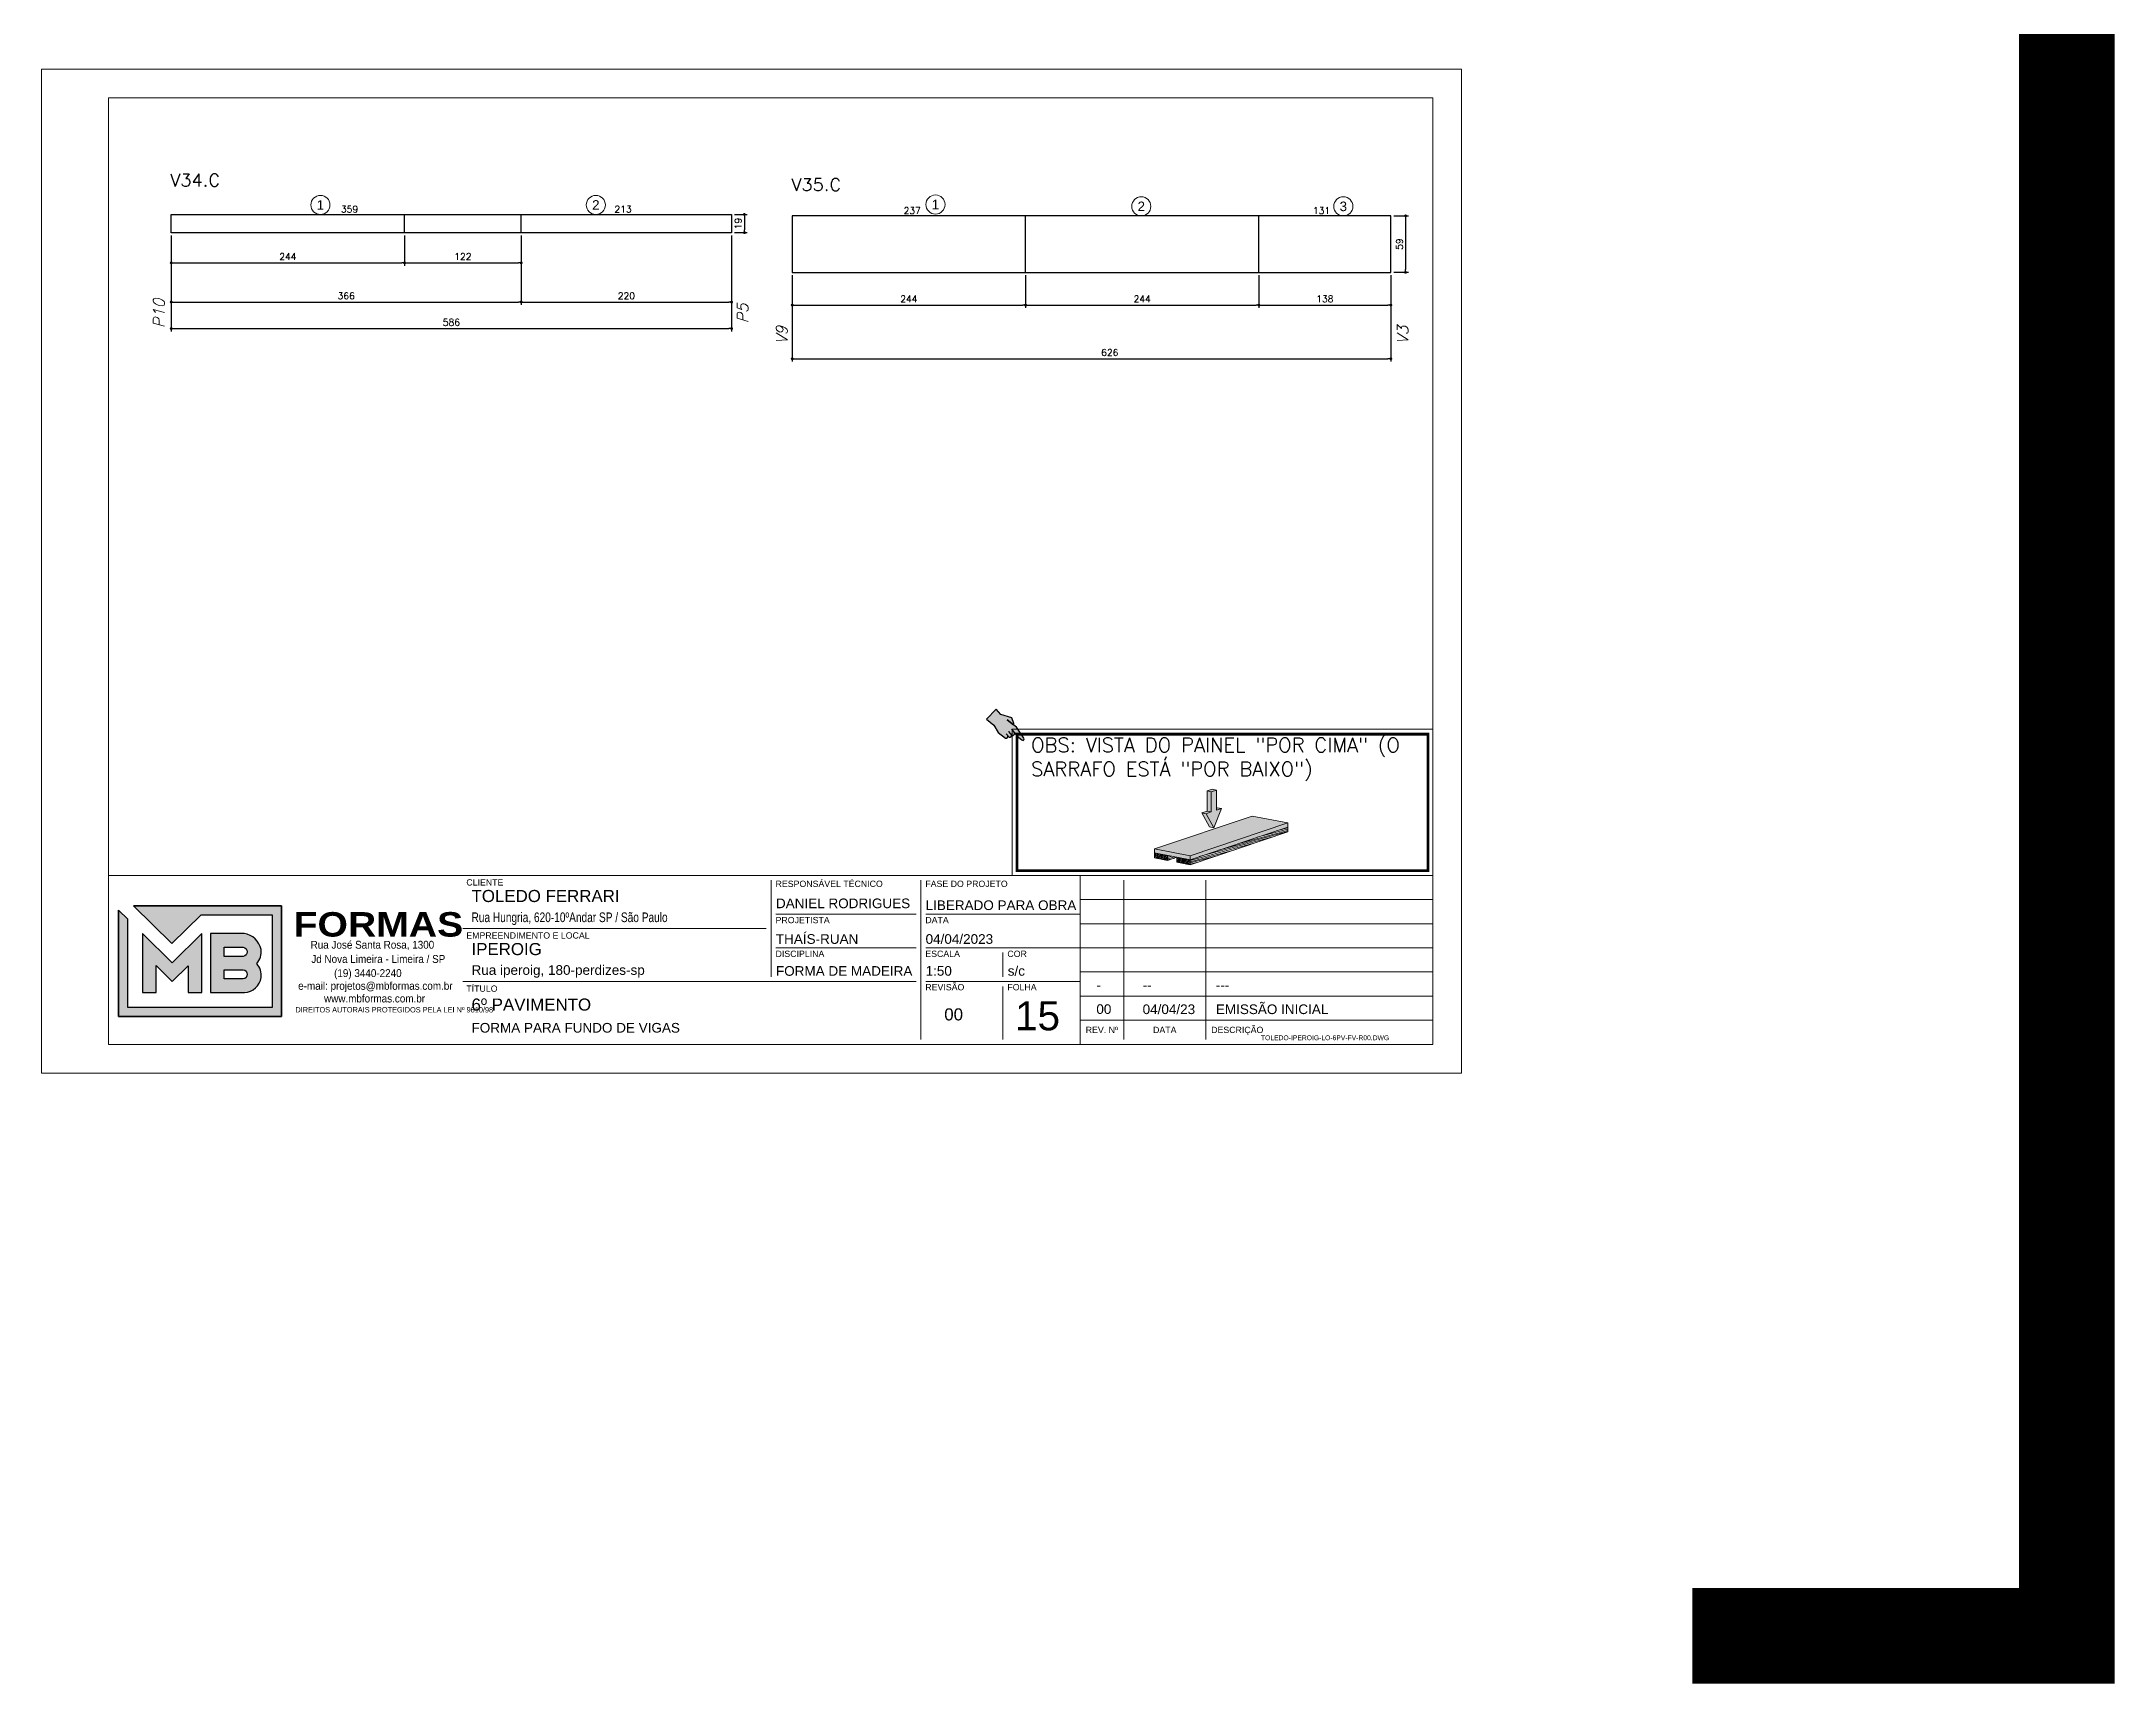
# Model space of a CAD drawing. Extents: x -20676 to 4767, y -817 to 14640.
# Drawn here: x -15921 to -13753, y 4594 to 6311 of the extents above; entities that cross this region are included whole.
import ezdxf
from ezdxf.enums import TextEntityAlignment as Align
from ezdxf.lldxf.tags import DXFTag

# ---------------------------------------------------------------- set-up
doc = ezdxf.new("R2010")
doc.units = 0
doc.header["$PDMODE"] = 2
doc.header["$PDSIZE"] = 10
doc.linetypes.add('CABLIN', pattern=[0.35, 0.25, -0.1])
doc.layers.get('0').update_dxf_attribs({"lineweight": 13})
doc.layers.get('Defpoints').update_dxf_attribs({"lineweight": 13})
for name, color, linetype, lineweight in [('contorno de painel', 7, 'Continuous', 13), ('cotas', 4, 'Continuous', 13), ('FOLHA MB', 7, 'Continuous', 13), ('HACHURACONCRETO', 7, 'Continuous', 13), ('Romaneio', 1, 'Continuous', 13), ('texto de viga', 7, 'Continuous', 13)]:
    doc.layers.add(name, color=color, linetype=linetype, lineweight=lineweight)
for name, color, linetype in [('Cota Sarrafo', 180, 'Continuous'), ('MB_LOGO', 254, 'Continuous'), ('Painéis', 200, 'Continuous'), ('REGUA-80', 111, 'Continuous'), ('TEXTO_GERAL', 7, 'Continuous'), ('va165-sec', 5, 'DASHED')]:
    doc.layers.add(name, color=color, linetype=linetype)
doc.styles.add('ARIAL', font='arial.ttf', dxfattribs={"oblique": 15, "height": 25})
doc.styles.add('MB_C01', font='arial.ttf', dxfattribs={"height": 1.3})
doc.styles.add('MB_C02', font='arial.ttf', dxfattribs={"height": 2})
doc.styles.add('MB_C03', font='arial.ttf', dxfattribs={"height": 2.5})
doc.styles.add('MB_C04', font='arial.ttf', dxfattribs={"height": 6})
doc.styles.add('MB_LOGO', font='ariblk.ttf', dxfattribs={"height": 75})
doc.styles.add('MB_TEXT', font='ARIALN.TTF', dxfattribs={"height": 10})
doc.styles.add('REGUA-120', font='ROMANS.shx', dxfattribs={"height": 15})
doc.styles.add('ROMANS', font='romans.shx')
tags = doc.linetypes.add('DASHED', pattern=[0.75, 0.5, -0.25]).pattern_tags.tags
tags[6:7] = [DXFTag(74, 4), DXFTag(75, 0), DXFTag(340, '0'), DXFTag(46, 1.0), DXFTag(50, 0.0), DXFTag(44, 0.0), DXFTag(45, 0.0)]
tags[4:5] = [DXFTag(74, 4), DXFTag(75, 0), DXFTag(340, '0'), DXFTag(46, 1.0), DXFTag(50, 0.0), DXFTag(44, 0.0), DXFTag(45, 0.0)]
doc.dimstyles.new('PAINEL', dxfattribs={"dimtxt": 7, "dimasz": 3, "dimexe": 3, "dimexo": 3, "dimgap": 3, "dimtad": 1, "dimdec": 1, "dimzin": 12, "dimdsep": 46, "dimtxsty": 'ROMANS', "dimblk": 'DOT', "dimcen": 0, "dimclrd": 4, "dimclre": 4, "dimclrt": 240, "dimadec": 1, "dimazin": 3, "dimtfac": 1, "dimtdec": 1, "dimtmove": 0, "dimatfit": 3, "dimfxl": 0, "dimtolj": 1, "dimtzin": 12, "dimarcsym": 0})
doc.dimstyles.new('projeto2', dxfattribs={"dimtxt": 7, "dimasz": 5, "dimexe": 1.25, "dimexo": 2.5, "dimgap": 2, "dimtad": 1, "dimdec": 1, "dimdsep": 46, "dimtxsty": 'ROMANS', "dimblk": 'OBLIQUE', "dimcen": 10, "dimdle": 1, "dimse1": 1, "dimse2": 1, "dimsd1": 1, "dimsd2": 1, "dimclrd": 256, "dimclre": 256, "dimclrt": 3, "dimadec": 0, "dimazin": 0, "dimtfac": 1, "dimtdec": 1, "dimtmove": 0, "dimatfit": 3, "dimldrblk": 'OBLIQUE', "dimfxl": 0, "dimlwd": -1, "dimlwe": -1, "dimarcsym": 0})

# ---------------------------------------------------------------- blocks, each defined once
blk = doc.blocks.new('LOGO2')
at = {"layer": 'MB_LOGO', "linetype": 'Continuous'}
h = blk.add_hatch(color=256, dxfattribs=at)
h.dxf.hatch_style = 1
h.set_gradient(color1=(242, 132, 69), color2=(247, 180, 141), rotation=90, tint=1)
h.paths.add_polyline_path([(7.48, 9.64), (10.45, 12.57), (17.71, 12.57), (17.71, 3.12), (2.97, 3.12), (2.97, 12.14), (2.04, 13.06), (2.04, 2.19), (18.64, 2.19), (18.64, 13.5), (3.56, 13.5)])
h = blk.add_hatch(color=256, dxfattribs=at)
h.dxf.hatch_style = 1
h.set_gradient(color1=(242, 132, 69), color2=(247, 180, 141), rotation=90, tint=1)
h.paths.add_polyline_path([(10.52, 4.64), (10.52, 10.66), (7.5, 7.68), (4.47, 10.66), (4.47, 4.64), (5.86, 4.64), (5.86, 7.4), (7.51, 5.78), (9.13, 7.37), (9.13, 4.64)])
h = blk.add_hatch(color=256, dxfattribs=at)
h.dxf.hatch_style = 1
h.set_gradient(color1=(242, 132, 69), color2=(247, 180, 141), rotation=90, tint=1)
h.paths.add_polyline_path([(11.42, 10.66), (11.42, 4.64), (14.89, 4.64, 0.350532), (16.57, 6.18, 0.219217), (16.12, 7.6, 0.21502), (16.57, 9.03, 0.319901), (14.85, 10.66)])
h.paths.add_polyline_path([(14.75, 8.33), (12.82, 8.33), (12.82, 9.26), (14.63, 9.26, -1)], flags=16)
h.paths.add_polyline_path([(14.75, 6.04), (12.82, 6.04), (12.82, 6.97), (14.63, 6.97, -1)], flags=16)
blk.add_lwpolyline([(3.56, 13.5), (18.64, 13.5), (18.64, 2.19), (2.04, 2.19), (2.04, 13.06)], dxfattribs=at)
at = {"layer": 'MB_LOGO', "color": 31, "linetype": 'Continuous', "true_color": 0xf7b48d}
for points in [[(10.45, 12.57), (17.71, 12.57), (17.71, 3.12), (2.97, 3.12), (2.97, 12.14), (2.04, 13.06), (2.04, 2.19), (18.64, 2.19), (18.64, 13.5), (3.56, 13.5), (7.48, 9.64)], [(4.47, 10.66), (4.47, 4.64), (5.86, 4.64), (5.86, 7.4), (7.51, 5.78), (9.13, 7.37), (9.13, 4.64), (10.52, 4.64), (10.52, 10.66), (7.5, 7.68)]]:
    blk.add_lwpolyline(points, close=True, dxfattribs=at)
for points in [[(16.57, 9.03, 0.319901), (14.85, 10.66), (11.42, 10.66), (11.42, 4.64), (14.89, 4.64, 0.350532), (16.57, 6.18, 0.219217), (16.12, 7.6, 0.21502)], [(12.82, 9.26), (14.75, 9.26, -0.880235), (14.75, 8.33), (12.82, 8.33)], [(12.82, 6.97), (14.75, 6.97, -0.880235), (14.75, 6.04), (12.82, 6.04)]]:
    blk.add_lwpolyline(points, format="xyb", close=True, dxfattribs=at)
at = {"layer": 'MB_LOGO', "color": 0, "linetype": 'Continuous', "style": 'MB_LOGO'}
blk.add_text('FORMAS', height=2.496, dxfattribs=at).set_placement((19.88, 10.35))
at = {"layer": 'MB_LOGO', "color": 0, "style": 'MB_TEXT', "width": 1.1}
for s, p in [('Rua José Santa Rosa, 1300', (21.62, 9.12)), ('Jd Nova Limeira - Limeira / SP', (21.69, 7.67)), ('(19) 3440-2240', (24.01, 6.23)), ('e-mail: projetos@mbformas.com.br', (20.35, 4.93)), ('www.mbformas.com.br', (22.99, 3.64))]:
    blk.add_text(s, height=0.7993, dxfattribs=at).set_placement(p)
at = {"layer": 'MB_LOGO', "color": 252, "style": 'MB_TEXT'}
blk.add_text('DIREITOS AUTORAIS PROTEGIDOS PELA LEI Nº 9610/98', height=0.546, dxfattribs=at).set_placement((20.07, 2.62))
blk = doc.blocks.new('A$Ceb89ac90')
at = {"color": 1}
for p, q in [((1086.3, 356.7), (70, 356.7)), ((763, 351.7), (763, 250.7)), ((919.6, 351.7), (919.6, 185)), ((1086.3, 356.7), (1086.3, 179.9)), ((1455, 356.7), (1086.3, 356.7)), ((1131.8, 185), (1131.8, 351.7)), ((1217.6, 351.7), (1217.6, 185)), ((1455, 331.5), (1086.3, 331.5)), ((914.6, 316.3), (768.1, 316.3)), ((1086.3, 316.3), (924.7, 316.3)), ((1455, 306.2), (1086.3, 306.2)), ((758, 301.2), (440.7, 301.2)), ((914.6, 281), (768.1, 281)), ((1086.3, 281), (924.7, 281)), ((1005.5, 275.9), (1005.5, 250.7)), ((1455, 281), (1086.3, 281)), ((914.6, 245.6), (440.7, 245.6)), ((1086.3, 245.6), (924.7, 245.6)), ((1005.5, 240.6), (1005.5, 185)), ((1455, 255.7), (1086.3, 255.7)), ((1455, 230.4), (1086.3, 230.4)), ((1455, 205.2), (1086.3, 205.2))]:
    blk.add_line(p, q, dxfattribs=at)
for points in [[(0, 1199.9), (0, 149.9), (1485, 149.9), (1485, 1199.9)], [(70, 1169.9), (70, 179.9), (1455, 179.9), (1455, 1169.9)]]:
    blk.add_lwpolyline(points, close=True, dxfattribs=at)
at = {"xscale": 10.25810868844649, "yscale": 10.25810868844649, "zscale": 10.25810868844649}
blk.add_blockref('LOGO2', (59.7, 186.5), dxfattribs=at)
at = {"color": 6, "style": 'MB_C01'}
for s, height, p in [('CLIENTE', 6.57, (444.3, 346.1)), ('RESPONSÁVEL TÉCNICO', 6.566, (767.7, 344.6)), ('FASE DO PROJETO', 6.566, (924.3, 344.6)), ('PROJETISTA', 6.57, (767.7, 306.7)), ('DATA', 6.57, (924.3, 306.7)), ('EMPREENDIMENTO E LOCAL', 6.566, (444.3, 290.6)), ('DISCIPLINA', 6.57, (767.7, 271.4)), ('ESCALA', 6.57, (924.3, 271.4)), ('COR', 6.57, (1010.1, 271.4)), ('TÍTULO', 6.57, (444.3, 235)), ('REVISÃO', 6.57, (924.3, 236.5)), ('FOLHA', 6.57, (1010.1, 236.5))]:
    blk.add_text(s, height=height, dxfattribs=at).set_placement(p)
at = {"color": 5, "style": 'MB_C02'}
for s, p in [('DANIEL RODRIGUES', (768.1, 322.4)), ('FORMA DE MADEIRA', (768.1, 251.7))]:
    blk.add_text(s, height=10.102, dxfattribs=at).set_placement(p)
at = {"color": 6, "style": 'MB_C01'}
for s, p in [('REV. Nº', (1109, 195.1)), ('DATA', (1174.7, 195.1)), ('DESCRIÇÃO', (1250.5, 195.1))]:
    blk.add_text(s, height=6.57, dxfattribs=at).set_placement(p, align=Align.MIDDLE_CENTER)
at = {"insert": (1275.3, 189.4), "char_height": 5.051, "width": 210.818, "attachment_point": 1, "style": 'MB_C04'}
blk.add_mtext('TOLEDO-IPEROIG-LO-6PV-FV-R00.DWG', dxfattribs=at)
at = {"color": 5}
for tag, p, height, style in [('REV_05', (1103.1, 338.1), 10.1, 'MB_C02'), ('DATA_REV_05', (1151.5, 337.9), 10.1, 'MB_C02'), ('INFO_REV_05', (1228.1, 337.9), 10.1, 'MB_C02'), ('CLIENTE', (449.7, 328.8), 12.6, 'MB_C03'), ('FASE', (924.6, 320.5), 10.1, 'MB_C02'), ('REV_04', (1103.1, 312.8), 10.1, 'MB_C02'), ('DATA_REV_04', (1151.5, 312.7), 10.1, 'MB_C02'), ('INFO_REV_04', (1228.1, 312.7), 10.1, 'MB_C02'), ('OBRA', (449.7, 273.3), 12.6, 'MB_C03'), ('PROJETISTA', (768, 285.1), 10.1, 'MB_C02'), ('DATA', (924.6, 285.1), 10.1, 'MB_C02'), ('REV_03', (1103.1, 287.6), 10.1, 'MB_C02'), ('DATA_REV_03', (1151.5, 287.4), 10.1, 'MB_C02'), ('INFO_REV_03', (1228.1, 287.4), 10.1, 'MB_C02'), ('ESC', (924.6, 251.8), 10.1, 'MB_C02'), ('COR', (1010.5, 251.8), 10.1, 'MB_C02'), ('REV_02', (1103.1, 262.3), 10.1, 'MB_C02'), ('DATA_REV_02', (1151.5, 262.1), 10.1, 'MB_C02'), ('INFO_REV_02', (1228.1, 262.1), 10.1, 'MB_C02'), ('REV_01', (1103.1, 237.1), 10.1, 'MB_C02'), ('DATA_REV_01', (1151.5, 236.9), 10.1, 'MB_C02'), ('INFO_REV_01', (1228.1, 236.9), 10.1, 'MB_C02'), ('PAVIMENTO', (449.7, 215.3), 12.6, 'MB_C03'), ('REV', (944.1, 205), 12.6, 'MB_C03'), ('FL', (1018.1, 194.7), 30.3, 'MB_C04'), ('REV_00', (1103.1, 211.8), 10.1, 'MB_C02'), ('DATA_REV_00', (1151.5, 211.6), 10.1, 'MB_C02'), ('EMISSÃO_INICIAL', (1228.1, 211.6), 10.1, 'MB_C02')]:
    blk.add_attdef(tag, p, '', height=height, dxfattribs=dict(at, style=style))
at = {"color": 6, "style": 'MB_C02'}
for tag, p in [('ENDEREÇO_CLIENTE', (449.7, 307.8)), ('ENDEREÇO_OBRA', (449.7, 252.7)), ('TIPO_DE_PROJETO', (449.7, 192.3))]:
    blk.add_attdef(tag, p, '', height=10.1, dxfattribs=at)
blk = doc.blocks.new('INDICADOR')
at = {"layer": 'va165-sec', "ltscale": 100}
blk.add_hatch(color=61, dxfattribs=at).paths.add_polyline_path([(-59.7, -24.5), (-37.5, -24.3), (-35.4, -22.8), (-34.7, -18.5), (-36.9, -15.9), (-32.1, -16.5), (-29.9, -15.1), (-29.3, -11.2), (-31.5, -8.9), (-29.5, -9.3), (-27.5, -7.7), (-26.6, -3.4), (-28.9, -0.4), (-18.5, -2.8), (-3.7, -3.1), (-0.7, -1.9), (0, 0), (-1.3, 2.8), (-2.9, 3.5), (-33.7, 13.2), (-42.6, 13.1), (-44, 16), (-56.7, 23.9), (-82.1, 13.8), (-99.5, 16.7), (-102.1, -17), (-79.1, -17.5)])
at = {"layer": 'REGUA-80', "color": 1}
blk.add_lwpolyline([(-102.1, -17), (-79.1, -17.5), (-59.7, -24.5), (-37.5, -24.3), (-35.4, -22.8), (-34.7, -18.5), (-36.9, -15.9), (-43.1, -15.1), (-32.1, -16.5), (-29.9, -15.1), (-29.3, -11.2), (-31.5, -8.9), (-41.5, -7), (-29.5, -9.3), (-27.5, -7.7), (-26.6, -3.4), (-28.9, -0.4), (-39.8, 2.2), (-18.5, -2.8), (-3.7, -3.1), (-0.7, -1.9), (0, 0), (-1.3, 2.8), (-2.9, 3.5), (-33.7, 13.2), (-42.6, 13.1), (-61.9, 12.9), (-42.6, 13.1), (-44, 16), (-56.7, 23.9), (-82.1, 13.8), (-99.5, 16.7), (-102.1, -17)], dxfattribs=at)
blk = doc.blocks.new('DEDADA')
at = {"linetype": 'Continuous', "ltscale": 100, "xscale": 0.5000000000004939, "yscale": 0.5000000000004939, "zscale": 0.5000000000004939, "rotation": 321.5463332659798}
blk.add_blockref('INDICADOR', (63.1, 17), dxfattribs=at)
blk = doc.blocks.new('FDSFSDFSDF')
at = {"layer": 'HACHURACONCRETO'}
h = blk.add_hatch(color=1, dxfattribs=at)
h.dxf.hatch_style = 1
h.paths.add_polyline_path([(-20956.4, 7327.5), (-20960.7, 7328.3), (-20960.7, 7307.2), (-20956.4, 7306.3)], flags=17)
h.paths.add_polyline_path([(-20951, 7329.3), (-20956.4, 7327.5), (-20956.4, 7306.3), (-20961.8, 7304.5), (-20953.7, 7289.8), (-20945.6, 7310), (-20951, 7308.2)])
h.paths.add_polyline_path([(-20961.8, 7304.5), (-20966.1, 7305.3), (-20958, 7290.7), (-20953.7, 7289.8)])
h.paths.add_polyline_path([(-20956.4, 7306.3), (-20960.7, 7307.2), (-20966.1, 7305.3), (-20961.8, 7304.5)])
h.paths.add_polyline_path([(-20945.6, 7310), (-20949.9, 7310.8), (-20951, 7310.4), (-20951, 7308.2)], flags=17)
h.paths.add_polyline_path([(-20951, 7329.3), (-20955.3, 7330.1), (-20960.7, 7328.3), (-20956.4, 7327.5)])
h = blk.add_hatch(color=253, dxfattribs=at)
h.dxf.hatch_style = 1
h.paths.add_polyline_path([(-20876.3, 7294.9), (-20913.5, 7302), (-21015.7, 7267.8), (-20978.5, 7260.6)])
h.paths.add_polyline_path([(-21015.7, 7267.8), (-21015.7, 7263.5), (-20978.5, 7256.4), (-20978.5, 7260.6)])
h.paths.add_polyline_path([(-20876.3, 7290.6), (-20876.3, 7294.9), (-20978.5, 7260.6), (-20978.5, 7256.4)])
h = blk.add_hatch(dxfattribs=at)
h.set_pattern_fill('ANSI31', color=252, scale=0.409149, angle=150)
h.set_pattern_definition([(195, (7609.989, -2957.4306), (0.336218163, -1.254783266), [])])
h.paths.add_polyline_path([(-20992.2, 7258.9), (-20992.2, 7259), (-21002, 7260.9), (-21002, 7255.6)])
h.paths.add_polyline_path([(-20876.3, 7285.4), (-20876.3, 7290.6), (-20978.5, 7256.4), (-20978.5, 7251.1)])
h = blk.add_hatch(dxfattribs=at)
h.set_pattern_fill('ANSI31', color=252, scale=0.409149)
h.set_pattern_definition([(45, (7609.989, -2957.4306), (-0.918565103, 0.918565103), [])])
h.paths.add_polyline_path([(-21002, 7260.9), (-21015.7, 7263.5), (-21015.7, 7258.3), (-21002, 7255.6)])
h.paths.add_polyline_path([(-20978.5, 7256.4), (-20992.2, 7259), (-20992.2, 7253.8), (-20978.5, 7251.1)])
at = {"color": 0, "linetype": 'Continuous', "lineweight": 0, "extrusion": (5.55112e-17, 0.967349, 0.253449)}
for p, q in [((-20960.7, 7328.3), (-20955.3, 7330.1)), ((-20956.4, 7327.5), (-20960.7, 7328.3)), ((-20960.7, 7307.2), (-20960.7, 7328.3)), ((-20951, 7329.3), (-20956.4, 7327.5)), ((-20951, 7329.3), (-20955.3, 7330.1)), ((-20951, 7308.2), (-20951, 7329.3)), ((-20966.1, 7305.3), (-20960.7, 7307.2)), ((-20956.4, 7306.3), (-20961.8, 7304.5)), ((-20956.4, 7306.3), (-20960.7, 7307.2)), ((-20956.4, 7327.5), (-20956.4, 7306.3)), ((-20953.7, 7289.8), (-20945.6, 7310)), ((-20951, 7310.4), (-20949.9, 7310.8)), ((-20945.6, 7310), (-20951, 7308.2)), ((-20945.6, 7310), (-20949.9, 7310.8)), ((-20913.5, 7302), (-21015.7, 7267.8)), ((-20978.5, 7260.6), (-20876.3, 7294.9)), ((-20876.3, 7290.6), (-20978.5, 7256.4)), ((-20876.3, 7290.6), (-20978.5, 7256.4)), ((-20876.3, 7285.4), (-20978.5, 7251.1)), ((-20961.8, 7304.5), (-20966.1, 7305.3)), ((-20958, 7290.7), (-20966.1, 7305.3)), ((-20961.8, 7304.5), (-20953.7, 7289.8)), ((-20953.7, 7289.8), (-20958, 7290.7)), ((-20876.3, 7294.9), (-20913.5, 7302)), ((-20876.3, 7290.6), (-20876.3, 7294.9)), ((-20876.3, 7290.6), (-20876.3, 7285.4)), ((-21015.7, 7267.8), (-20978.5, 7260.6)), ((-21015.7, 7263.5), (-21015.7, 7267.8)), ((-21015.7, 7263.5), (-21015.7, 7258.3)), ((-21015.7, 7263.5), (-21002, 7260.9)), ((-20978.5, 7256.4), (-21015.7, 7263.5)), ((-21002, 7255.6), (-21015.7, 7258.3)), ((-21002, 7260.9), (-21002, 7255.6)), ((-20992.2, 7258.9), (-21002, 7255.6)), ((-20978.5, 7256.4), (-20992.2, 7259)), ((-20992.2, 7259), (-20992.2, 7253.8)), ((-20978.5, 7251.1), (-20992.2, 7253.8)), ((-20978.5, 7256.4), (-20978.5, 7260.6)), ((-20978.5, 7256.4), (-20978.5, 7251.1))]:
    blk.add_line(p, q, dxfattribs=at)
blk.add_lwpolyline([(-21164.5, 7392.8), (-20724.6, 7392.8), (-20724.6, 7240), (-21164.5, 7240)], close=True)
at = {"const_width": 3}
blk.add_lwpolyline([(-21159.5, 7387.8), (-20729.6, 7387.8), (-20729.6, 7245), (-21159.5, 7245)], close=True, dxfattribs=at)
at = {"lineweight": 5, "xscale": 0.8622490710097133, "yscale": 0.8622490710097133, "zscale": 0.2874163570032379}
blk.add_blockref('DEDADA', (-21206.7, 7367), dxfattribs=at)
at = {"layer": 'contorno de painel', "linetype": 'CABLIN', "insert": (-21144.8, 7383.9), "char_height": 15, "attachment_point": 1, "style": 'ROMANS'}
blk.add_mtext_dynamic_manual_height_columns('OBS: VISTA DO PAINEL "POR CIMA" (O SARRAFO ESTÁ "POR BAIXO")', width=429.807, gutter_width=45, heights=[0], dxfattribs=at)
blk = doc.blocks.new('_Dot')
at = {"color": 0, "linetype": 'ByBlock', "lineweight": -2}
blk.add_line((-0.5, 0), (-1, 0), dxfattribs=at)
at = {"color": 0, "linetype": 'ByBlock', "const_width": 0.5}
blk.add_lwpolyline([(-0.25, 0, 1), (0.25, 0, 1)], format="xyb", close=True, dxfattribs=at)
blk = doc.blocks.new('*D966')
at = {"layer": 'cotas', "color": 4, "lineweight": -2, "transparency": 16777216}
for p, q in [((-15785.7, 6108.2), (-15785.7, 6007.9)), ((-15199.7, 6108.2), (-15199.7, 6007.9)), ((-15782.7, 6010.9), (-15202.7, 6010.9))]:
    blk.add_line(p, q, dxfattribs=at)
at = {"layer": 'Defpoints', "color": 0, "transparency": 16777216}
for p in [(-15785.7, 6111.2), (-15199.7, 6111.2), (-15199.7, 6010.9)]:
    blk.add_point(p, dxfattribs=at)
at = {"layer": 'cotas', "color": 4, "lineweight": -2, "transparency": 16777216, "xscale": 3, "yscale": 3, "zscale": 3, "rotation": 180}
blk.add_blockref('_Dot', (-15785.7, 6010.9), dxfattribs=at)
at = {"layer": 'cotas', "color": 4, "lineweight": -2, "transparency": 16777216, "xscale": 3, "yscale": 3, "zscale": 3}
blk.add_blockref('_Dot', (-15199.7, 6010.9), dxfattribs=at)
at = {"layer": 'cotas', "color": 240, "transparency": 16777216, "insert": (-15492.7, 6017.4), "char_height": 7, "attachment_point": 5, "style": 'ROMANS'}
blk.add_mtext('\\A1;586', dxfattribs=at)
blk = doc.blocks.new('*D967')
at = {"layer": 'cotas', "color": 4, "lineweight": -2, "transparency": 16777216}
for p, q in [((-15196.7, 6130.2), (-15183.3, 6130.2)), ((-15186.3, 6127.2), (-15186.3, 6114.2)), ((-15196.7, 6111.2), (-15183.3, 6111.2))]:
    blk.add_line(p, q, dxfattribs=at)
at = {"layer": 'Defpoints', "color": 0, "transparency": 16777216}
for p in [(-15199.7, 6130.2), (-15199.7, 6111.2), (-15186.3, 6111.2)]:
    blk.add_point(p, dxfattribs=at)
at = {"layer": 'cotas', "color": 4, "lineweight": -2, "transparency": 16777216, "xscale": 3, "yscale": 3, "zscale": 3}
for p, rotation in [((-15186.3, 6130.2), 90), ((-15186.3, 6111.2), 270)]:
    blk.add_blockref('_Dot', p, dxfattribs=dict(at, rotation=rotation))
at = {"layer": 'cotas', "color": 240, "transparency": 16777216, "insert": (-15192.8, 6120.7), "char_height": 7, "attachment_point": 5, "rotation": 90, "style": 'ROMANS'}
blk.add_mtext('\\A1;19', dxfattribs=at)
blk = doc.blocks.new('*D968')
at = {"layer": 'cotas', "color": 4, "lineweight": -2, "transparency": 16777216}
for p, q in [((-15785.7, 6108.2), (-15785.7, 6076.6)), ((-15541.7, 6108.2), (-15541.7, 6076.6)), ((-15782.7, 6079.6), (-15544.7, 6079.6))]:
    blk.add_line(p, q, dxfattribs=at)
at = {"layer": 'Defpoints', "color": 0, "transparency": 16777216}
for p in [(-15785.7, 6111.2), (-15541.7, 6111.2), (-15541.7, 6079.6)]:
    blk.add_point(p, dxfattribs=at)
at = {"layer": 'cotas', "color": 4, "lineweight": -2, "transparency": 16777216, "xscale": 3, "yscale": 3, "zscale": 3, "rotation": 180}
blk.add_blockref('_Dot', (-15785.7, 6079.6), dxfattribs=at)
at = {"layer": 'cotas', "color": 4, "lineweight": -2, "transparency": 16777216, "xscale": 3, "yscale": 3, "zscale": 3}
blk.add_blockref('_Dot', (-15541.7, 6079.6), dxfattribs=at)
at = {"layer": 'cotas', "color": 240, "transparency": 16777216, "insert": (-15663.7, 6086.1), "char_height": 7, "attachment_point": 5, "style": 'ROMANS'}
blk.add_mtext('\\A1;244', dxfattribs=at)
blk = doc.blocks.new('*D969')
at = {"layer": 'cotas', "color": 4, "lineweight": -2, "transparency": 16777216}
for p, q in [((-15541.7, 6108.2), (-15541.7, 6076.6)), ((-15419.7, 6108.2), (-15419.7, 6076.6)), ((-15538.7, 6079.6), (-15422.7, 6079.6))]:
    blk.add_line(p, q, dxfattribs=at)
at = {"layer": 'Defpoints', "color": 0, "transparency": 16777216}
for p in [(-15541.7, 6111.2), (-15419.7, 6111.2), (-15419.7, 6079.6)]:
    blk.add_point(p, dxfattribs=at)
at = {"layer": 'cotas', "color": 4, "lineweight": -2, "transparency": 16777216, "xscale": 3, "yscale": 3, "zscale": 3, "rotation": 180}
blk.add_blockref('_Dot', (-15541.7, 6079.6), dxfattribs=at)
at = {"layer": 'cotas', "color": 4, "lineweight": -2, "transparency": 16777216, "xscale": 3, "yscale": 3, "zscale": 3}
blk.add_blockref('_Dot', (-15419.7, 6079.6), dxfattribs=at)
at = {"layer": 'cotas', "color": 240, "transparency": 16777216, "insert": (-15480.7, 6086.1), "char_height": 7, "attachment_point": 5, "style": 'ROMANS'}
blk.add_mtext('\\A1;122', dxfattribs=at)
blk = doc.blocks.new('*D970')
at = {"layer": 'cotas', "color": 4, "lineweight": -2, "transparency": 16777216}
for p, q in [((-15419.7, 6108.2), (-15419.7, 6035.6)), ((-15199.7, 6108.2), (-15199.7, 6035.6)), ((-15416.7, 6038.6), (-15202.7, 6038.6))]:
    blk.add_line(p, q, dxfattribs=at)
at = {"layer": 'Defpoints', "color": 0, "transparency": 16777216}
for p in [(-15419.7, 6111.2), (-15199.7, 6111.2), (-15199.7, 6038.6)]:
    blk.add_point(p, dxfattribs=at)
at = {"layer": 'cotas', "color": 4, "lineweight": -2, "transparency": 16777216, "xscale": 3, "yscale": 3, "zscale": 3, "rotation": 180}
blk.add_blockref('_Dot', (-15419.7, 6038.6), dxfattribs=at)
at = {"layer": 'cotas', "color": 4, "lineweight": -2, "transparency": 16777216, "xscale": 3, "yscale": 3, "zscale": 3}
blk.add_blockref('_Dot', (-15199.7, 6038.6), dxfattribs=at)
at = {"layer": 'cotas', "color": 240, "transparency": 16777216, "insert": (-15309.7, 6045.1), "char_height": 7, "attachment_point": 5, "style": 'ROMANS'}
blk.add_mtext('\\A1;220', dxfattribs=at)
blk = doc.blocks.new('*D971')
at = {"layer": 'cotas', "color": 4, "lineweight": -2, "transparency": 16777216}
for p, q in [((-15785.7, 6108.2), (-15785.7, 6035.6)), ((-15419.7, 6108.2), (-15419.7, 6035.6)), ((-15782.7, 6038.6), (-15422.7, 6038.6))]:
    blk.add_line(p, q, dxfattribs=at)
at = {"layer": 'Defpoints', "color": 0, "transparency": 16777216}
for p in [(-15785.7, 6111.2), (-15419.7, 6111.2), (-15419.7, 6038.6)]:
    blk.add_point(p, dxfattribs=at)
at = {"layer": 'cotas', "color": 4, "lineweight": -2, "transparency": 16777216, "xscale": 3, "yscale": 3, "zscale": 3, "rotation": 180}
blk.add_blockref('_Dot', (-15785.7, 6038.6), dxfattribs=at)
at = {"layer": 'cotas', "color": 4, "lineweight": -2, "transparency": 16777216, "xscale": 3, "yscale": 3, "zscale": 3}
blk.add_blockref('_Dot', (-15419.7, 6038.6), dxfattribs=at)
at = {"layer": 'cotas', "color": 240, "transparency": 16777216, "insert": (-15602.7, 6045.1), "char_height": 7, "attachment_point": 5, "style": 'ROMANS'}
blk.add_mtext('\\A1;366', dxfattribs=at)
blk = doc.blocks.new('*D972')
at = {"layer": 'Defpoints', "color": 0, "transparency": 16777216}
for p in [(-15778.7, 6130.2), (-15419.7, 6130.2), (-15419.7, 6130.2)]:
    blk.add_point(p, dxfattribs=at)
at = {"layer": 'Cota Sarrafo', "color": 3, "transparency": 16777216, "insert": (-15599.2, 6135.7), "char_height": 7, "attachment_point": 5, "style": 'ROMANS'}
blk.add_mtext('359', dxfattribs=at)
blk = doc.blocks.new('_OBLIQUE')
at = {"color": 0, "linetype": 'ByBlock', "lineweight": -2}
for p, q in [((0, 0), (-1, 0)), ((-0.5, -0.5), (0.5, 0.5))]:
    blk.add_line(p, q, dxfattribs=at)
blk = doc.blocks.new('*D973')
at = {"layer": 'Defpoints', "color": 0, "transparency": 16777216}
for p in [(-15419.7, 6130.2), (-15206.7, 6130.2), (-15206.7, 6130.2)]:
    blk.add_point(p, dxfattribs=at)
at = {"layer": 'Cota Sarrafo', "color": 3, "transparency": 16777216, "insert": (-15313.2, 6135.7), "char_height": 7, "attachment_point": 5, "style": 'ROMANS'}
blk.add_mtext('213', dxfattribs=at)
blk = doc.blocks.new('*D974')
at = {"layer": 'cotas', "color": 4, "lineweight": -2, "transparency": 16777216}
for p, q in [((-15136.3, 6066.7), (-15136.3, 5976.3)), ((-14510.3, 6066.7), (-14510.3, 5976.3)), ((-15133.3, 5979.3), (-14513.3, 5979.3))]:
    blk.add_line(p, q, dxfattribs=at)
at = {"layer": 'Defpoints', "color": 0, "transparency": 16777216}
for p in [(-15136.3, 6069.7), (-14510.3, 6069.7), (-14510.3, 5979.3)]:
    blk.add_point(p, dxfattribs=at)
at = {"layer": 'cotas', "color": 4, "lineweight": -2, "transparency": 16777216, "xscale": 3, "yscale": 3, "zscale": 3, "rotation": 180}
blk.add_blockref('_Dot', (-15136.3, 5979.3), dxfattribs=at)
at = {"layer": 'cotas', "color": 4, "lineweight": -2, "transparency": 16777216, "xscale": 3, "yscale": 3, "zscale": 3}
blk.add_blockref('_Dot', (-14510.3, 5979.3), dxfattribs=at)
at = {"layer": 'cotas', "color": 240, "transparency": 16777216, "insert": (-14804.2, 5985.8), "char_height": 7, "attachment_point": 5, "style": 'ROMANS'}
blk.add_mtext('\\A1;626', dxfattribs=at)
blk = doc.blocks.new('*D975')
at = {"layer": 'cotas', "color": 4, "lineweight": -2, "transparency": 16777216}
for p, q in [((-14507.3, 6128.7), (-14491.8, 6128.7)), ((-14494.8, 6125.7), (-14494.8, 6072.7)), ((-14507.3, 6069.7), (-14491.8, 6069.7))]:
    blk.add_line(p, q, dxfattribs=at)
at = {"layer": 'Defpoints', "color": 0, "transparency": 16777216}
for p in [(-14510.3, 6128.7), (-14510.3, 6069.7), (-14494.8, 6069.7)]:
    blk.add_point(p, dxfattribs=at)
at = {"layer": 'cotas', "color": 4, "lineweight": -2, "transparency": 16777216, "xscale": 3, "yscale": 3, "zscale": 3}
for p, rotation in [((-14494.8, 6128.7), 90), ((-14494.8, 6069.7), 270)]:
    blk.add_blockref('_Dot', p, dxfattribs=dict(at, rotation=rotation))
at = {"layer": 'cotas', "color": 240, "transparency": 16777216, "insert": (-14501.3, 6099.2), "char_height": 7, "attachment_point": 5, "rotation": 90, "style": 'ROMANS'}
blk.add_mtext('\\A1;59', dxfattribs=at)
blk = doc.blocks.new('*D976')
at = {"layer": 'cotas', "color": 4, "lineweight": -2, "transparency": 16777216}
for p, q in [((-15136.3, 6066.7), (-15136.3, 6032.4)), ((-14892.3, 6066.7), (-14892.3, 6032.4)), ((-15133.3, 6035.4), (-14895.3, 6035.4))]:
    blk.add_line(p, q, dxfattribs=at)
at = {"layer": 'Defpoints', "color": 0, "transparency": 16777216}
for p in [(-15136.3, 6069.7), (-14892.3, 6069.7), (-14892.3, 6035.4)]:
    blk.add_point(p, dxfattribs=at)
at = {"layer": 'cotas', "color": 4, "lineweight": -2, "transparency": 16777216, "xscale": 3, "yscale": 3, "zscale": 3, "rotation": 180}
blk.add_blockref('_Dot', (-15136.3, 6035.4), dxfattribs=at)
at = {"layer": 'cotas', "color": 4, "lineweight": -2, "transparency": 16777216, "xscale": 3, "yscale": 3, "zscale": 3}
blk.add_blockref('_Dot', (-14892.3, 6035.4), dxfattribs=at)
at = {"layer": 'cotas', "color": 240, "transparency": 16777216, "insert": (-15014.3, 6041.9), "char_height": 7, "attachment_point": 5, "style": 'ROMANS'}
blk.add_mtext('\\A1;244', dxfattribs=at)
blk = doc.blocks.new('*D977')
at = {"layer": 'cotas', "color": 4, "lineweight": -2, "transparency": 16777216}
for p, q in [((-14892.3, 6066.7), (-14892.3, 6032.4)), ((-14648.3, 6066.7), (-14648.3, 6032.4)), ((-14889.3, 6035.4), (-14651.3, 6035.4))]:
    blk.add_line(p, q, dxfattribs=at)
at = {"layer": 'Defpoints', "color": 0, "transparency": 16777216}
for p in [(-14892.3, 6069.7), (-14648.3, 6069.7), (-14648.3, 6035.4)]:
    blk.add_point(p, dxfattribs=at)
at = {"layer": 'cotas', "color": 4, "lineweight": -2, "transparency": 16777216, "xscale": 3, "yscale": 3, "zscale": 3, "rotation": 180}
blk.add_blockref('_Dot', (-14892.3, 6035.4), dxfattribs=at)
at = {"layer": 'cotas', "color": 4, "lineweight": -2, "transparency": 16777216, "xscale": 3, "yscale": 3, "zscale": 3}
blk.add_blockref('_Dot', (-14648.3, 6035.4), dxfattribs=at)
at = {"layer": 'cotas', "color": 240, "transparency": 16777216, "insert": (-14770.3, 6041.9), "char_height": 7, "attachment_point": 5, "style": 'ROMANS'}
blk.add_mtext('\\A1;244', dxfattribs=at)
blk = doc.blocks.new('*D978')
at = {"layer": 'cotas', "color": 4, "lineweight": -2, "transparency": 16777216}
for p, q in [((-14648.3, 6066.7), (-14648.3, 6032.4)), ((-14510.3, 6066.7), (-14510.3, 6032.4)), ((-14645.3, 6035.4), (-14513.3, 6035.4))]:
    blk.add_line(p, q, dxfattribs=at)
at = {"layer": 'Defpoints', "color": 0, "transparency": 16777216}
for p in [(-14648.3, 6069.7), (-14510.3, 6069.7), (-14510.3, 6035.4)]:
    blk.add_point(p, dxfattribs=at)
at = {"layer": 'cotas', "color": 4, "lineweight": -2, "transparency": 16777216, "xscale": 3, "yscale": 3, "zscale": 3, "rotation": 180}
blk.add_blockref('_Dot', (-14648.3, 6035.4), dxfattribs=at)
at = {"layer": 'cotas', "color": 4, "lineweight": -2, "transparency": 16777216, "xscale": 3, "yscale": 3, "zscale": 3}
blk.add_blockref('_Dot', (-14510.3, 6035.4), dxfattribs=at)
at = {"layer": 'cotas', "color": 240, "transparency": 16777216, "insert": (-14579.3, 6041.9), "char_height": 7, "attachment_point": 5, "style": 'ROMANS'}
blk.add_mtext('\\A1;138', dxfattribs=at)
blk = doc.blocks.new('*D2580')
at = {"layer": 'Defpoints', "color": 0, "transparency": 16777216}
for p in [(-15129.3, 6128.7), (-14892.3, 6128.7), (-14892.3, 6128.7)]:
    blk.add_point(p, dxfattribs=at)
at = {"layer": 'Cota Sarrafo', "color": 3, "transparency": 16777216, "insert": (-15010.8, 6134.2), "char_height": 7, "attachment_point": 5, "style": 'ROMANS'}
blk.add_mtext('237', dxfattribs=at)
blk = doc.blocks.new('*D2581')
at = {"layer": 'Defpoints', "color": 0, "transparency": 16777216}
for p in [(-14648.3, 6128.7), (-14517.3, 6128.7), (-14517.3, 6128.7)]:
    blk.add_point(p, dxfattribs=at)
at = {"layer": 'Cota Sarrafo', "color": 3, "transparency": 16777216, "insert": (-14582.8, 6134.2), "char_height": 7, "attachment_point": 5, "style": 'ROMANS'}
blk.add_mtext('131', dxfattribs=at)

msp = doc.modelspace()

# ---------------------------------------------------------------- linework, layer by layer
at = {"layer": 'contorno de painel', "const_width": 100}
msp.add_lwpolyline([(-14200.03, 9704.54), (-13803.49, 9704.54), (-13803.49, 4643.85), (-14195, 4643.85)], dxfattribs=at)
at = {"layer": 'Painéis', "color": 6}
for p, q in [((-15541.74, 6111.15), (-15541.74, 6130.15)), ((-15419.74, 6111.15), (-15419.74, 6130.15)), ((-14892.34, 6069.69), (-14892.34, 6128.69)), ((-14648.34, 6069.69), (-14648.34, 6128.69))]:
    msp.add_line(p, q, dxfattribs=at)
for points in [[(-15785.74, 6130.15), (-15199.74, 6130.15), (-15199.74, 6111.15), (-15785.74, 6111.15)], [(-14510.34, 6128.69), (-15136.34, 6128.69), (-15136.34, 6069.69), (-14510.34, 6069.69)]]:
    msp.add_lwpolyline(points, close=True, dxfattribs=at)
at = {"layer": 'Romaneio'}
for centre in [(-15629.68, 6140.15), (-15341.67, 6140.15), (-14986.51, 6140.6), (-14771.27, 6138.69), (-14559.98, 6138.69)]:
    msp.add_circle(centre, 10, dxfattribs=at)

# ---------------------------------------------------------------- block references
ref = msp.add_blockref('A$Ceb89ac90', (-15921.4, 5082.32))
ref.add_attrib('INFO_REV_01', '---', (-14693.27, 5319.21), dxfattribs={"color": 5, "height": 10.102, "style": 'MB_C02'})
ref.add_attrib('DATA_REV_01', '--', (-14769.86, 5319.21), dxfattribs={"color": 5, "height": 10.102, "style": 'MB_C02'})
ref.add_attrib('REV_01', '-', (-14818.25, 5319.38), dxfattribs={"color": 5, "height": 10.1, "style": 'MB_C02'})
ref.add_attrib('EMISSÃO_INICIAL', 'EMISSÃO INICIAL', (-14693.27, 5293.96), dxfattribs={"color": 5, "height": 10.102, "style": 'MB_C02'})
ref.add_attrib('DATA_REV_00', '04/04/23', (-14769.86, 5293.96), dxfattribs={"color": 5, "height": 10.102, "style": 'MB_C02'})
ref.add_attrib('REV_00', '00', (-14818.25, 5294.12), dxfattribs={"color": 5, "height": 10.102, "style": 'MB_C02'})
ref.add_attrib('FL', '15', (-14903.31, 5277), dxfattribs={"color": 5, "height": 30.306, "style": 'MB_C04'})
ref.add_attrib('REV', '00', (-14977.29, 5287.35), dxfattribs={"color": 5, "height": 12.628, "style": 'MB_C03'})
ref.add_attrib('COR', 's/c', (-14910.92, 5334.09), dxfattribs={"color": 5, "height": 10.102, "style": 'MB_C02'})
ref.add_attrib('ESC', '1:50', (-14996.83, 5334.09), dxfattribs={"color": 5, "height": 10.102, "style": 'MB_C02'})
ref.add_attrib('FASE', 'LIBERADO PARA OBRA', (-14996.83, 5402.78), dxfattribs={"color": 5, "height": 10.102, "style": 'MB_C02'})
ref.add_attrib('DATA', '04/04/2023', (-14996.83, 5367.43), dxfattribs={"color": 5, "height": 10.102, "style": 'MB_C02'})
ref.add_attrib('PROJETISTA', 'THAÍS-RUAN', (-15153.41, 5367.43), dxfattribs={"color": 5, "height": 10.102, "style": 'MB_C02'})
ref.add_attrib('TIPO_DE_PROJETO', 'FORMA PARA FUNDO DE VIGAS', (-15471.67, 5274.6), dxfattribs={"color": 6, "height": 10.102, "style": 'MB_C02'})
ref.add_attrib('PAVIMENTO', '6º PAVIMENTO', (-15471.67, 5297.62), dxfattribs={"color": 5, "height": 12.6276, "style": 'MB_C03'})
ref.add_attrib('ENDEREÇO_OBRA', 'Rua iperoig, 180-perdizes-sp', (-15471.67, 5335.01), dxfattribs={"color": 6, "height": 10.102, "style": 'MB_C02'})
ref.add_attrib('OBRA', 'IPEROIG', (-15471.67, 5355.66), dxfattribs={"color": 5, "height": 12.628, "style": 'MB_C03'})
ref.add_attrib('ENDEREÇO_CLIENTE', 'Rua Hungria, 620-10ºAndar SP / São Paulo', (-15471.67, 5390.15), dxfattribs={"color": 6, "height": 10.102, "style": 'MB_C02', "width": 0.75})
ref.add_attrib('CLIENTE', 'TOLEDO FERRARI', (-15471.67, 5411.16), dxfattribs={"color": 5, "height": 12.6276, "style": 'MB_C03'})
at = {"layer": 'FOLHA MB'}
msp.add_blockref('FDSFSDFSDF', (6258.22, -1800.99), dxfattribs=at)

# ---------------------------------------------------------------- texts
at = {"layer": 'Romaneio', "color": 7, "style": 'ARIAL'}
for s, p in [('1', (-15629.68, 6140.15)), ('2', (-15341.67, 6140.15)), ('1', (-14986.51, 6140.6)), ('2', (-14771.27, 6138.69)), ('3', (-14559.98, 6138.69))]:
    msp.add_text(s, height=10, dxfattribs=at).set_placement(p, align=Align.MIDDLE_CENTER)
at = {"layer": 'texto de viga', "color": 215, "style": 'REGUA-120', "oblique": 15}
for s, p in [('P10', (-15792.66, 6011.45)), ('P5', (-15182.29, 6016.43)), ('V9', (-15141.39, 5994.59)), ('V3', (-14492.04, 5994.73))]:
    msp.add_text(s, height=11.752, rotation=90, dxfattribs=at).set_placement(p)
at = {"layer": 'TEXTO_GERAL', "style": 'REGUA-120', "width": 1.05}
for s, p in [('V34.C', (-15786.67, 6159.61)), ('V35.C', (-15137.14, 6154.9))]:
    msp.add_text(s, height=13, dxfattribs=at).set_placement(p)

# ---------------------------------------------------------------- dimensions: what is measured, and where the dimension line sits
at = {"layer": 'Cota Sarrafo'}
for base, p1, p2, picture, middle in [((-15419.74, 6130.15), (-15778.74, 6130.15), (-15419.74, 6130.15), '*D972', (-15599.24, 6135.65)), ((-15206.74, 6130.15), (-15419.74, 6130.15), (-15206.74, 6130.15), '*D973', (-15313.24, 6135.65)), ((-14892.34, 6128.69), (-15129.34, 6128.69), (-14892.34, 6128.69), '*D2580', (-15010.84, 6134.19)), ((-14517.34, 6128.69), (-14648.34, 6128.69), (-14517.34, 6128.69), '*D2581', (-14582.84, 6134.19))]:
    dim = msp.add_linear_dim(base=base, p1=p1, p2=p2, dimstyle='projeto2', dxfattribs=at)
    dim.commit()
    dim.dimension.update_dxf_attribs({"geometry": picture, "text_midpoint": middle})
at = {"layer": 'cotas', "color": 6}
for base, p1, p2, picture, middle in [((-15186.33, 6111.15), (-15199.74, 6130.15), (-15199.74, 6111.15), '*D967', (-15192.83, 6120.65)), ((-14494.82, 6069.69), (-14510.34, 6128.69), (-14510.34, 6069.69), '*D975', (-14501.32, 6099.19))]:
    dim = msp.add_linear_dim(base=base, p1=p1, p2=p2, angle=90, dimstyle='PAINEL', override={"dimarcsym": 2}, dxfattribs=at)
    dim.commit()
    dim.dimension.update_dxf_attribs({"geometry": picture, "text_midpoint": middle})
for base, p1, p2, picture, middle in [((-15199.74, 6010.94), (-15785.74, 6111.15), (-15199.74, 6111.15), '*D966', (-15492.74, 6010.94)), ((-14510.34, 5979.33), (-15136.34, 6069.69), (-14510.34, 6069.69), '*D974', (-14804.16, 5979.33))]:
    dim = msp.add_linear_dim(base=base, p1=p1, p2=p2, dimstyle='PAINEL', override={"dimarcsym": 2}, dxfattribs=at)
    dim.commit()
    dim.dimension.update_dxf_attribs({"geometry": picture, "text_midpoint": middle, "dimtype": 160})
for base, p1, p2, picture, middle in [((-15541.74, 6079.59), (-15785.74, 6111.15), (-15541.74, 6111.15), '*D968', (-15663.74, 6086.09)), ((-15419.74, 6038.63), (-15785.74, 6111.15), (-15419.74, 6111.15), '*D971', (-15602.74, 6045.13)), ((-15419.74, 6079.59), (-15541.74, 6111.15), (-15419.74, 6111.15), '*D969', (-15480.74, 6086.09)), ((-15199.74, 6038.63), (-15419.74, 6111.15), (-15199.74, 6111.15), '*D970', (-15309.74, 6045.13)), ((-14892.34, 6035.43), (-15136.34, 6069.69), (-14892.34, 6069.69), '*D976', (-15014.34, 6041.93)), ((-14648.34, 6035.43), (-14892.34, 6069.69), (-14648.34, 6069.69), '*D977', (-14770.34, 6041.93)), ((-14510.34, 6035.43), (-14648.34, 6069.69), (-14510.34, 6069.69), '*D978', (-14579.34, 6041.93))]:
    dim = msp.add_linear_dim(base=base, p1=p1, p2=p2, dimstyle='PAINEL', override={"dimarcsym": 2}, dxfattribs=at)
    dim.commit()
    dim.dimension.update_dxf_attribs({"geometry": picture, "text_midpoint": middle})

doc.saveas('drawing.dxf')
